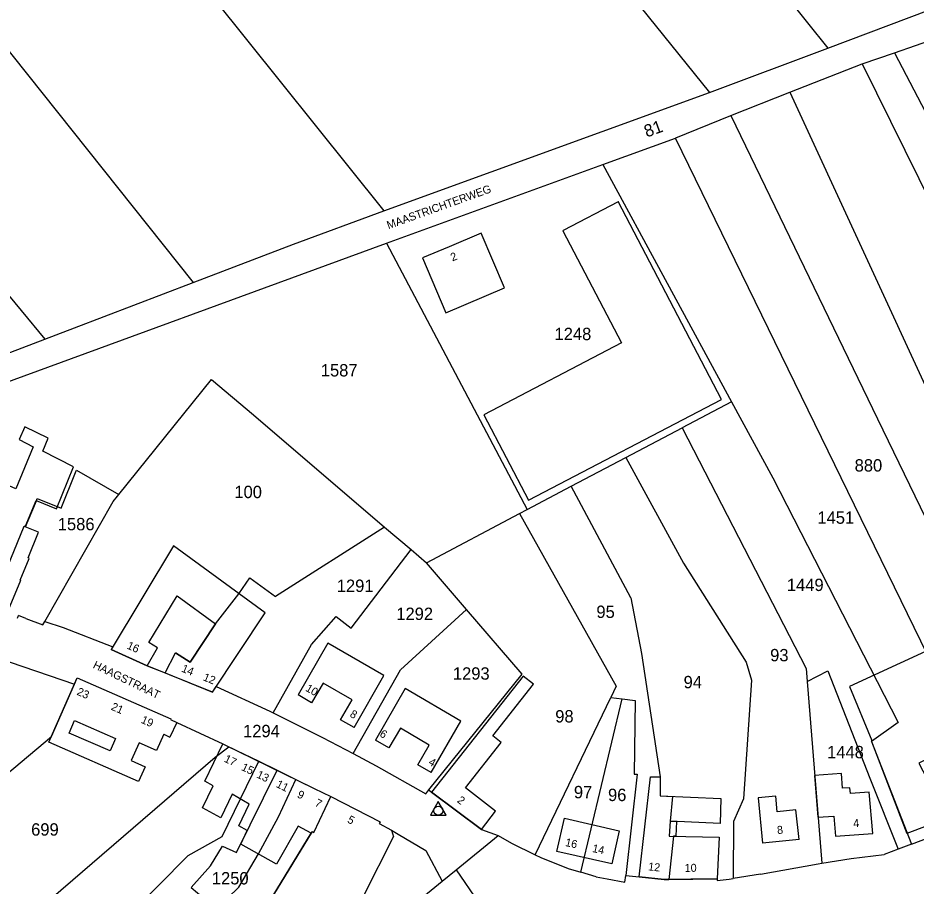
# Model space of a CAD drawing. Extents: x 191922 to 199923, y 328959 to 333350.
# Drawn here: x 192736.4 to 192932.7, y 329860.3 to 330050 of the extents above; entities that cross this region are included whole.
import ezdxf

# ---------------------------------------------------------------- set-up
doc = ezdxf.new("R2010")
doc.units = 0
for name, color, linetype in [('enkelbestemming', 7, 'Continuous'), ('Level 12', 7, 'Continuous'), ('Level 14', 7, 'Continuous'), ('Level 6', 7, 'Continuous'), ('maatvoering - maximum aantal wooneenheden', 7, 'Continuous'), ('Maatvoering_symbolen', 7, 'Continuous'), ('recreatiewoning', 7, 'Continuous')]:
    doc.layers.add(name, color=color, linetype=linetype)

# ---------------------------------------------------------------- blocks, each defined once
blk = doc.blocks.new('DC')
at = {"layer": 'Level 12'}
blk.add_lwpolyline([(-1.73, -1), (1.73, -1), (0, 2), (-1.73, -1)], dxfattribs=at)
blk.add_circle((0, 0), 1, dxfattribs=at)

msp = doc.modelspace()

# ---------------------------------------------------------------- linework, layer by layer
at = {"layer": 'Level 6'}
for p, q in [((192764.78, 330186.53), (192887.55, 330033.71)), ((192715.57, 330133.57), (192816.37, 330007.89)), ((192686.76, 330102.57), (192774.69, 329992.19)), ((192865.08, 330103.58), (192913.47, 330043.43)), ((192913.47, 330043.43), (192935.67, 330051.75)), ((192927.99, 330042.4), (192937.17, 330045.57)), ((192927.99, 330042.4), (192937.17, 330045.57)), ((192887.55, 330033.71), (192913.47, 330043.43)), ((192920.98, 330039.98), (192927.99, 330042.4)), ((192920.98, 330039.98), (192927.99, 330042.4)), ((192927.99, 330042.4), (192961.31, 329978.59)), ((192905.13, 330033.75), (192920.98, 330039.98)), ((192905.13, 330033.75), (192920.98, 330039.98)), ((192816.37, 330007.89), (192887.55, 330033.71)), ((192892.25, 330028.69), (192905.13, 330033.75)), ((192892.25, 330028.69), (192905.13, 330033.75)), ((192905.13, 330033.75), (192936.94, 329964.95)), ((192704.07, 330025.89), (192742.31, 329979.83)), ((192864.28, 330017.99), (192880.15, 330023.76)), ((192864.28, 330017.99), (192880.15, 330023.76)), ((192936.66, 329907.86), (192880.15, 330023.76)), ((192816.99, 330000.79), (192864.28, 330017.99)), ((192816.99, 330000.79), (192864.28, 330017.99)), ((192864.28, 330017.99), (192892.39, 329966.12)), ((192816.99, 330000.79), (192847.7, 329942.61)), ((192742.31, 329979.83), (192774.69, 329992.19)), ((192892.39, 329966.12), (192881.62, 329960.45)), ((192787.92, 329963.29), (192816.55, 329938.72)), ((192869.31, 329953.98), (192881.62, 329960.45)), ((192857.35, 329947.68), (192869.31, 329953.98)), ((192745.86, 329942.89), (192749.03, 329950.71)), ((192749.03, 329950.71), (192749.22, 329951.18)), ((192749.22, 329951.18), (192758.5, 329945.9)), ((192847.7, 329942.61), (192857.35, 329947.68)), ((192870.4, 329923.27), (192857.35, 329947.68)), ((192740.62, 329945.01), (192745.86, 329942.89)), ((192758.18, 329945.51), (192758.5, 329945.9)), ((192825.75, 329930.94), (192846.06, 329941.74)), ((192846.06, 329941.74), (192847.7, 329942.61)), ((192730.45, 329921.09), (192737.76, 329938.93)), ((192738.06, 329938.8), (192737.76, 329938.93)), ((192816.55, 329938.72), (192792.69, 329923.59)), ((192816.55, 329938.72), (192822.35, 329933.82)), ((192822.35, 329933.82), (192825.75, 329930.94)), ((192834.49, 329920.77), (192825.75, 329930.94)), ((192736.35, 329918.85), (192736.56, 329919.41)), ((192738.15, 329918.8), (192736.56, 329919.41)), ((192820, 329907.55), (192834.49, 329920.77)), ((192738.15, 329918.8), (192741.86, 329917.39)), ((192741.86, 329917.39), (192742.3, 329918.15)), ((192725.27, 329912.46), (192748.75, 329904.4)), ((192768.58, 329906.87), (192770.82, 329911.31)), ((192792.2, 329898.2), (192800.59, 329913.11)), ((192809.69, 329889.27), (192820, 329907.55)), ((192748.75, 329904.4), (192749.36, 329905.79)), ((192768.58, 329906.87), (192778.95, 329902.68)), ((192778.95, 329902.68), (192779.76, 329903.91)), ((192908.92, 329904.99), (192912.14, 329865.32)), ((192849.46, 329867.13), (192866, 329901.5)), ((192866, 329901.5), (192868.49, 329901.22)), ((192859.42, 329863.35), (192868.49, 329901.22)), ((192792.2, 329898.2), (192803, 329892.8)), ((192771.14, 329896.06), (192781.22, 329891.39)), ((192803, 329892.8), (192809.69, 329889.27)), ((192922.97, 329891.88), (192931.76, 329869.46)), ((192779.54, 329888.51), (192782.51, 329890.76)), ((192781.22, 329891.39), (192782.51, 329890.76)), ((192782.51, 329890.76), (192789.04, 329887.58)), ((192730.39, 329846.22), (192779.54, 329888.51)), ((192781.03, 329871.11), (192789.04, 329887.58)), ((192789.04, 329887.58), (192793.05, 329885.62)), ((192784.2, 329867.62), (192793.05, 329885.62)), ((192793.05, 329885.62), (192797.13, 329883.63)), ((192793.38, 329875.45), (192797.13, 329883.63)), ((192797.13, 329883.63), (192801.17, 329881.66)), ((192801.17, 329881.66), (192804.78, 329879.91)), ((192825.55, 329880.48), (192826.24, 329881.34)), ((192826.24, 329881.34), (192826.82, 329880.84)), ((192826.82, 329880.84), (192837.72, 329872.64)), ((192815.39, 329874.01), (192818.06, 329872.53)), ((192892.82, 329874.43), (192892.77, 329861.94)), ((192818.06, 329872.53), (192819.49, 329871.65)), ((192837.72, 329872.64), (192841.36, 329871.33)), ((192819.49, 329871.65), (192825.61, 329868.07)), ((192832.23, 329863.89), (192841.36, 329871.33)), ((192879.71, 329871.19), (192878.7, 329861.77)), ((192928.82, 329868.34), (192925.78, 329867.19)), ((192931.76, 329869.46), (192928.82, 329868.34)), ((192825.61, 329868.07), (192829.15, 329861.38)), ((192829.15, 329861.38), (192832.23, 329863.89)), ((192862.8, 329862.36), (192859.42, 329863.35)), ((192869.09, 329861.17), (192869.28, 329862.64)), ((192869.28, 329862.64), (192872.23, 329862.36)), ((192872.23, 329862.36), (192877.68, 329861.76)), ((192898.7, 329862.93), (192892.77, 329861.94)), ((192762.43, 329807.2), (192829.15, 329861.38)), ((192877.68, 329861.76), (192878.7, 329861.77)), ((192878.7, 329861.77), (192889.28, 329861.89)), ((192889.28, 329861.89), (192889.26, 329861.52))]:
    msp.add_line(p, q, dxfattribs=at)
for points in [[(192920.98, 330039.98), (192982.99, 329914.55), (192978.76, 329912.29)], [(192880.15, 330023.76), (192880.21, 330023.78), (192892.25, 330028.69)], [(192880.15, 330023.76), (192880.21, 330023.78), (192892.25, 330028.69)], [(192892.25, 330028.69), (192924.3, 329962.39), (192950.01, 329909.41), (192954.44, 329899.61), (192955.17, 329897.91), (192957.05, 329893.79), (192962.34, 329880.89)], [(192774.69, 329992.19), (192796.65, 330000.58), (192816.37, 330007.89)], [(192712.82, 329959.77), (192727.33, 329968.02), (192816.99, 330000.79)], [(192712.82, 329959.77), (192727.33, 329968.02), (192816.99, 330000.79)], [(192666.93, 329942.56), (192674.36, 329943.08), (192683.7, 329950.02), (192689.91, 329953.46), (192708, 329963.51), (192726.42, 329973.77), (192742.31, 329979.83)], [(192758.5, 329945.9), (192778.71, 329971.01), (192787.92, 329963.29)], [(192892.39, 329966.12), (192901.39, 329949.49), (192928.83, 329896.06), (192922.97, 329891.88)], [(192881.62, 329960.45), (192908.7, 329907.87), (192908.92, 329904.99)], [(192869.31, 329953.98), (192881.89, 329930.85), (192895.56, 329909.26), (192896.76, 329905.33), (192895.02, 329879.4), (192892.82, 329874.43)], [(192738.06, 329938.8), (192740.45, 329944.52), (192740.62, 329945.01)], [(192742.3, 329918.15), (192757.26, 329944.36), (192758.18, 329945.51)], [(192846.06, 329941.74), (192867.19, 329903.98), (192866, 329901.5)], [(192800.59, 329913.11), (192806, 329919.22), (192809.27, 329916.68), (192822.35, 329933.82)], [(192770.82, 329911.31), (192774.08, 329909.27), (192779.62, 329917.58), (192784.73, 329924.16), (192787.12, 329927.65), (192792.69, 329923.59)], [(192870.4, 329923.27), (192872.68, 329911.11), (192876.82, 329884.16), (192876.8, 329880.02), (192879.46, 329879.9), (192879.01, 329874.49), (192880.4, 329874.41), (192880.2, 329871.18), (192879.71, 329871.19)], [(192826.24, 329881.34), (192846.6, 329906.64), (192834.49, 329920.77)], [(192742.3, 329918.15), (192746.3, 329916.83), (192757.15, 329912.55), (192756.79, 329911.98)], [(192756.79, 329911.98), (192764.69, 329908.44), (192768.58, 329906.87)], [(192749.36, 329905.79), (192769.83, 329896.83), (192769.78, 329896.7), (192771.14, 329896.06)], [(192908.92, 329904.99), (192913.47, 329907.32), (192922.64, 329883.9), (192928.82, 329868.34)], [(192710.31, 329864.92), (192743.72, 329893.01), (192748.75, 329904.4)], [(192779.76, 329903.91), (192791.48, 329898.56), (192792.2, 329898.2)], [(192868.49, 329901.22), (192871.3, 329900.89), (192871.11, 329884.78), (192871.76, 329884.73), (192869.28, 329862.64)], [(192809.69, 329889.27), (192814.74, 329886.6), (192825.55, 329880.48)], [(192753.51, 329818.09), (192787.29, 329850.15), (192800.77, 329872.2), (192801.11, 329871.98), (192804.78, 329879.91)], [(192804.78, 329879.91), (192815.56, 329874.34), (192815.39, 329874.01)], [(192774.25, 329860), (192779.81, 329855.32), (192784.68, 329860.06), (192789.02, 329867.38), (192793.38, 329875.45)], [(192931.76, 329869.46), (192940.54, 329872.8), (192949.69, 329875.9)], [(192740.69, 329833.7), (192773.62, 329866.98), (192781.03, 329871.11)], [(192841.36, 329871.33), (192844.33, 329869.67), (192849.46, 329867.13)], [(192774.25, 329860), (192778.49, 329864.73), (192781.11, 329869), (192784.2, 329867.62)], [(192849.46, 329867.13), (192850.7, 329866.52), (192856.65, 329864.15), (192859.42, 329863.35)], [(192912.14, 329865.32), (192918.55, 329866.3), (192925.78, 329867.19)], [(192898.7, 329862.93), (192911.34, 329865.19), (192912.14, 329865.32)], [(192832.23, 329863.89), (192837.12, 329856.74), (192845.34, 329840.53)], [(192862.8, 329862.36), (192865.24, 329861.87), (192869.09, 329861.17)], [(192889.26, 329861.52), (192891.88, 329861.79), (192892.77, 329861.94)]]:
    msp.add_lwpolyline(points, dxfattribs=at)
at = {"layer": 'recreatiewoning'}
for p, q in [((192867.58, 330009.84), (192855.58, 330003.53)), ((192867.62, 330009.86), (192867.58, 330009.84)), ((192837.69, 330002.97), (192830.65, 330000)), ((192855.55, 330003.51), (192855.58, 330003.53)), ((192830.65, 330000), (192824.88, 329997.57)), ((192778.95, 329902.68), (192790.43, 329920.02)), ((192809.89, 329894.95), (192816.38, 329906.35)), ((192771.14, 329896.06), (192769.63, 329892.85)), ((192769.78, 329896.7), (192771.14, 329896.06)), ((192826.75, 329885.1), (192833.23, 329896.32)), ((192768.27, 329893.49), (192769.63, 329892.85)), ((192922.92, 329892.03), (192922.97, 329891.88)), ((192922.97, 329891.88), (192930.75, 329871.79)), ((192781.22, 329891.39), (192801.17, 329881.66)), ((192801.17, 329881.66), (192804.78, 329879.91)), ((192837.72, 329872.64), (192826.82, 329880.84)), ((192867.83, 329872.41), (192866.21, 329865.17)), ((192812.01, 329858.23), (192818.54, 329871.04)), ((192907.15, 329870.51), (192899.15, 329869.72)), ((192866.21, 329865.17), (192854.19, 329867.83))]:
    msp.add_line(p, q, dxfattribs=at)
for points in [[(192855.55, 330003.51), (192868.34, 329979.03), (192838.27, 329963.31), (192848.04, 329944.61), (192890.2, 329966.66), (192867.62, 330009.86)], [(192824.88, 329997.57), (192829.96, 329985.59), (192842.75, 329991), (192837.69, 330002.97)], [(192748.55, 329951.92), (192741.87, 329955.31), (192743.02, 329958.19), (192737.95, 329960.68), (192736.71, 329957.88), (192739.71, 329956.32), (192735.93, 329947.08), (192722.59, 329953.01), (192709.06, 329929.24)], [(192740.36, 329944.55), (192744.83, 329942.74), (192748.55, 329951.92)], [(192733.95, 329919.76), (192737.02, 329927.14), (192736.91, 329927.18), (192738.88, 329931.92), (192738.62, 329932.03), (192740.94, 329937.61), (192737.96, 329938.84), (192740.36, 329944.55)], [(192790.43, 329920.02), (192770.38, 329934.62), (192756.79, 329911.98)], [(192764.69, 329908.44), (192766.9, 329912.4), (192765.06, 329913.52), (192771.22, 329923.71), (192779.62, 329917.58), (192774.08, 329909.27), (192770.82, 329911.31)], [(192816.38, 329906.35), (192804.15, 329913.42), (192797.66, 329902.08)], [(192778.95, 329902.68), (192764.69, 329908.44), (192756.79, 329911.98)], [(192936.66, 329907.86), (192934.82, 329911.6), (192918.2, 329903.9), (192923.05, 329892.09), (192922.92, 329892.03)], [(192768.27, 329893.49), (192766.69, 329889.9), (192762.88, 329891.58), (192761.18, 329887.73), (192764.24, 329886.38), (192762.8, 329883.13), (192743.18, 329891.79), (192749.36, 329905.79)], [(192749.36, 329905.79), (192769.83, 329896.83), (192769.78, 329896.7)], [(192849.09, 329904.43), (192846.88, 329906.19), (192826.82, 329880.84)], [(192809.89, 329894.95), (192806.93, 329896.67), (192809.45, 329900.99), (192803.13, 329904.67), (192800.6, 329900.35), (192797.66, 329902.08)], [(192833.23, 329896.32), (192821.05, 329903.45), (192814.54, 329892.21)], [(192837.72, 329872.64), (192840.83, 329876.65), (192834.24, 329881.74), (192842.06, 329891.67), (192840.19, 329893.16), (192849.09, 329904.43)], [(192757.72, 329892.55), (192756.55, 329889.83), (192747.59, 329893.74), (192748.78, 329896.47), (192757.72, 329892.55)], [(192826.75, 329885.1), (192823.81, 329886.82), (192826.33, 329891.13), (192820.01, 329894.8), (192817.47, 329890.49), (192814.54, 329892.21)], [(192800.62, 329853.13), (192798.15, 329848.03), (192797.79, 329848.23), (192796.15, 329845.31), (192787.35, 329850.24), (192800.52, 329871.84), (192797.64, 329873.42), (192792.96, 329865.12), (192785.14, 329869.5), (192786.55, 329872.42), (192784.68, 329873.49), (192786.99, 329878.24), (192783.23, 329880.36), (192780.73, 329875.2), (192776.76, 329877.43), (192779.08, 329882.2), (192777.26, 329883.22), (192781.22, 329891.39)], [(192937.9, 329890.7), (192938.42, 329889.61), (192933.31, 329887.18), (192939.6, 329875.15), (192930.75, 329871.79)], [(192872.23, 329862.36), (192874.67, 329884.17), (192876.82, 329884.16), (192876.8, 329880.02), (192890.08, 329879.45)], [(192923.29, 329871.83), (192922.5, 329880.84), (192918.37, 329880.51), (192918.26, 329881.81), (192916.67, 329881.7), (192916.4, 329884.91), (192910.54, 329884.46), (192911.27, 329875.37)], [(192804.78, 329879.91), (192815.56, 329874.34), (192815.39, 329874.01), (192818.06, 329872.53), (192818.54, 329871.04)], [(192907.15, 329870.51), (192906.47, 329876.97), (192902.4, 329876.56), (192902.07, 329879.96), (192898.23, 329879.58), (192899.15, 329869.72)], [(192890.08, 329879.45), (192889.88, 329873.96), (192879.01, 329874.49), (192878.73, 329871.22), (192889.71, 329871.02), (192889.28, 329861.89)], [(192854.19, 329867.83), (192855.86, 329875.15), (192867.83, 329872.41)], [(192911.27, 329875.37), (192914.78, 329875.62), (192915.1, 329871.24), (192923.29, 329871.83)], [(192889.28, 329861.89), (192877.68, 329861.76), (192872.23, 329862.36)]]:
    msp.add_lwpolyline(points, dxfattribs=at)

# ---------------------------------------------------------------- block references
at = {"layer": 'Level 12'}
msp.add_blockref('DC', (192828.29, 329876.78), dxfattribs=at)

# ---------------------------------------------------------------- texts
at = {"layer": 'enkelbestemming'}
for s, p in [('1248', (192853.71, 329979.6)), ('1587', (192802.62, 329971.66)), ('880', (192919.31, 329950.89)), ('100', (192783.72, 329945.08)), ('1586', (192745.12, 329938.05)), ('1451', (192911.17, 329939.47)), ('1291', (192806.11, 329924.58)), ('1449', (192904.5, 329924.78)), ('1292', (192819.12, 329918.45)), ('95', (192862.86, 329918.89)), ('93', (192900.84, 329909.42)), ('1293', (192831.49, 329905.41)), ('94', (192881.92, 329903.53)), ('98', (192853.86, 329896.06)), ('1294', (192785.63, 329892.84)), ('1448', (192913.29, 329888.24)), ('97', (192857.94, 329879.49)), ('96', (192865.4, 329878.88)), ('699', (192739.3, 329871.33)), ('1250', (192778.8, 329860.67))]:
    msp.add_text(s, height=2.7, dxfattribs=at).set_placement(p)
at = {"layer": 'Level 14'}
msp.add_text('81', height=2.7, rotation=19.9337, dxfattribs=at).set_placement((192873.86, 330023.86))
at = {"layer": 'maatvoering - maximum aantal wooneenheden'}
for s, rotation, p in [('2', 22.8448, (192831.4, 329996.79)), ('16', 335.8978, (192760.08, 329912.26)), ('14', 338.0283, (192772.02, 329907.21)), ('12', 338.0283, (192776.74, 329905.3)), ('23', 336.3575, (192749.13, 329902.18)), ('10', 329.6362, (192799.12, 329903.07)), ('21', 336.3575, (192756.62, 329898.9)), ('8', 329.7642, (192808.81, 329897.43)), ('19', 336.3575, (192763.17, 329896.03)), ('6', 329.5868, (192815.33, 329893.12)), ('17', 333.9992, (192781.33, 329887.56)), ('4', 329.6652, (192826, 329886.95)), ('15', 333.9992, (192785.1, 329885.72)), ('13', 333.9992, (192788.42, 329884.1)), ('11', 333.9992, (192792.7, 329882.01)), ('9', 333.9992, (192797.3, 329879.77)), ('2', 323.0154, (192832.26, 329878.75)), ('7', 334.0758, (192801.16, 329877.89)), ('5', 332.6659, (192808.27, 329874.28)), ('4', 4.0734, (192919.05, 329873.13)), ('8', 5.568, (192902.43, 329871.65)), ('16', 347.5209, (192855.93, 329869.09)), ('14', 347.5209, (192861.84, 329867.78)), ('12', 353.7421, (192874.12, 329863.76)), ('10', 0.6309, (192882.17, 329863.41))]:
    msp.add_text(s, height=1.75, rotation=rotation, dxfattribs=at).set_placement(p)
at = {"layer": 'Maatvoering_symbolen'}
for s, rotation, p in [('MAASTRICHTERWEG', 19.7579, (192817.41, 330003.83)), ('HAAGSTRAAT', 334.3321, (192752.66, 329908.04))]:
    msp.add_text(s, height=1.75, rotation=rotation, dxfattribs=at).set_placement(p)

doc.saveas('drawing.dxf')
